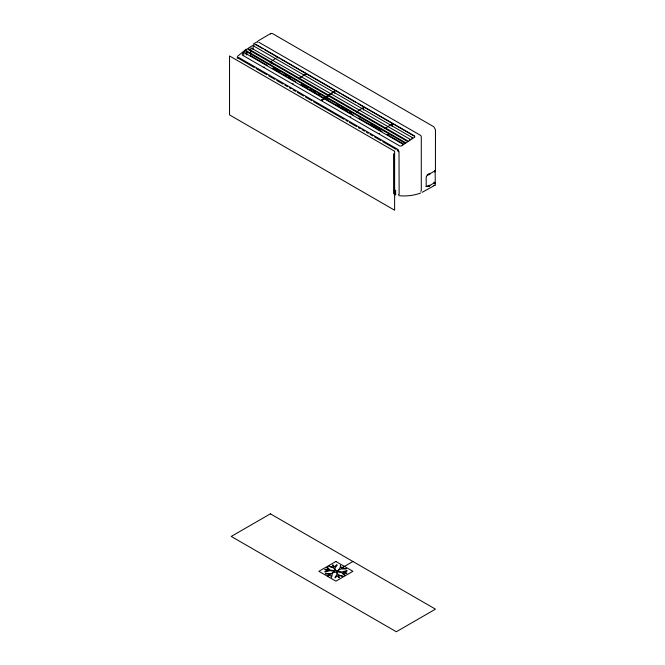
<?xml version="1.0" encoding="UTF-8"?>
<svg xmlns="http://www.w3.org/2000/svg" width="665" height="665" viewBox="0 0 665 665"><rect width="100%" height="100%" fill="white"/><g stroke="black" fill="none" stroke-linecap="round" stroke-linejoin="round"><path stroke-width="1" d="M334.711 93.333L334.719 90.797L321.394 100.199M426.606 176.15A1.978 1.147 -59.8 0 1 426.905 175.76L428.393 174.596L429.731 174.488L429.731 173.881L428.376 173.997M435.184 170.772L434.345 171.836L435.434 170.656L435.467 129.8L433.871 126.816L272.442 33.558L270.838 33.425L258.128 40.881M434.627 171.046L434.636 170.448M392.142 123.948L392.134 126.491M428.36 186.225L428.385 185.602L429.715 185.51L428.908 186.541L425.824 186.516M428.908 186.541L428.933 185.917M257.538 42.103L257.629 41.571M402.516 144.92L403.098 144.446M409.474 139.866L410.056 139.392M411.868 138.262L412.441 137.796M246.141 54.414C245.468 49.667 247.762 49.559 246.773 55.029M263.997 66.924L264.545 67.373M292.575 83.416L293.124 83.873M378.817 133.349L379.424 133.557M276.707 57.88L277.563 57.68M305.285 74.372L306.307 74.247M270.439 34.031L270.838 33.425M394.004 193.532L394.013 153.989M321.411 100.074L321.835 100.083M350.264 116.732L350.846 117.065M422.175 192.335L435.259 185.061L435.176 171.362M237.555 57.68L238.835 57.581L398.127 149.575L399.017 151.603L399.125 194.371L398.36 194.596M237.272 56.55L246.15 49.235M427.088 174.912L427.686 174.438M322.001 100.407L334.711 91.363M269.99 62.294L274.853 59.019M298.56 78.794L305.426 74.172M356.473 112.061L363.572 107.306L363.556 109.991M385.052 128.553L392.142 123.806M253.323 44.023L257.521 41.612M272.958 68.595L273.564 68.246M301.536 85.087L302.134 84.738L303.922 85.768M359.233 118.403L359.84 118.054M387.803 134.895L388.41 134.546M344.412 566.405L352.924 561.493M429.956 173.723L433.796 171.512L434.345 171.836M433.78 182.559L435.159 182.418M429.715 186.133L429.166 185.818L433.78 183.183L435.159 183.041M420.696 192.975C413.755 195.651 406.124 196.433 398.742 195.676M237.031 58.096L238.137 58.171L254.296 67.498M394.104 194.247L394.071 153.407M435.01 185.311L433.871 185.394M258.768 42.227L420.762 135.485L421.294 136.749L421.302 190.946L420.671 191.237M427.77 185.909L426.897 186.117A2.045 1.18 -59.7 0 1 426.19 185.618L426.207 177.04A1.978 1.147 -59.8 0 1 426.381 176.566M248.752 48.911L248.195 49.509L407.57 141.52L408.144 141.055M412.375 137.638L253.656 46.001L253.116 46.467L253.099 49.518M409.989 139.234L250.88 47.814L250.713 55.752L267.18 65.253M403.032 144.288L244.313 52.651L243.772 53.117L243.756 55.12M270.746 62.959L273.415 64.006M255.776 44.646C252.692 44.214 241.254 52.71 242.251 55.029L399.815 146.001L401.286 146.026L414.885 137.007L414.544 136.308L358.036 103.682M255.709 44.272L414.47 135.934M256.673 45.162L262.958 48.794M264.753 49.825L279.101 58.113M280.896 59.152L340.098 93.324M341.893 94.364L356.24 102.651M248.826 49.069L407.254 140.531M246.773 50.997L405.484 142.634L404.91 143.1L246.141 51.438M274.437 68.744L279.691 71.778M284.936 74.812L286.69 75.818M288.435 76.832L290.189 77.838M305.709 86.799L307.496 87.83M310.173 89.376L311.952 90.407M313.739 91.438L315.526 92.468M318.203 94.014L319.99 95.045M326.232 98.653L328.02 99.684M336.947 104.837L339.624 106.383M341.411 107.414L343.198 108.445M344.977 109.476L347.654 111.022M349.441 112.053L351.228 113.083M371.211 124.621L372.957 125.627M374.711 126.641L376.457 127.647M378.21 128.661L379.956 129.667M272.384 68.262L295.709 81.728M300.954 84.754L353.298 114.978M358.651 118.071L381.976 131.537M387.229 134.563L403.406 143.906M256.091 68.537L266.865 74.754M268.66 75.793L274.936 79.418M276.731 80.457L283.016 84.081M284.811 85.12L287.504 86.674M289.3 87.713L291.095 88.744M292.891 89.783L295.584 91.338M297.38 92.377L303.664 96.001M305.459 97.04L311.744 100.664M313.539 101.703L344.054 119.326M345.85 120.357L347.645 121.396M349.441 122.435L356.623 126.583M358.418 127.614L360.214 128.653M362.009 129.692L364.703 131.246M366.498 132.277L368.294 133.316M370.089 134.355L372.782 135.909M374.578 136.94L380.862 140.573M382.658 141.612L396.116 149.384M429.166 185.194L429.715 185.51M429.183 174.164L429.731 174.488M397.362 150.132L397.861 150.714M398.044 151.055L398.227 151.77M428.925 174.313L428.942 174.912M434.611 182.102L434.611 182.725M434.328 182.875L434.328 183.498M340.871 567.021C339.649 569.814 348.984 563.33 341.569 568.442L346.399 568.75L340.796 569.024L336.914 571.127L341.86 572L346.989 570.537L347.163 570.986L343.373 572.216L346.931 573.297L343.04 572.806L344.994 575.059L344.428 575.375L341.552 572.565L336.681 571.75L338.111 574.61L342.932 576.322L338.527 575.416L339.449 577.577L338.585 577.611L337.379 575.69L335.085 577.902C334.121 576.621 339.399 574.344 335.742 572.05L335.351 572.033C330.48 572.224 333.049 575.84 331.253 577.361L330.729 574.701L327.878 576.164L327.72 575.632L329.84 574.186L325.476 573.762L331.253 573.562L334.753 571.435L329.89 570.628L325.035 572.116C323.232 570.52 333.389 570.819 325.052 569.789L324.719 569.506L325.451 569.265L328.776 569.772L326.872 567.694L327.488 567.278L330.031 569.955L335.118 570.903L333.722 568.035L328.892 566.264L333.273 567.228L332.5 564.926L333.19 565.001L334.329 567.021L336.498 564.818L337.263 564.926L334.886 568.267A3.899 2.253 0 0 1 334.985 568.475C336.133 574.053 341.228 567.91 340.389 565.267L340.871 567.021M270.381 513.837L231.237 536.439L396.323 631.75L435.467 609.148L270.381 513.837M335.9 561.493L318.884 571.318L335.9 581.144L352.924 571.318L335.9 561.493M394.619 151.263L229.533 55.951L229.533 114.904L394.619 210.215L394.619 151.263M395.6 194.878L395.542 190.265L395.6 194.878"/></g></svg>
